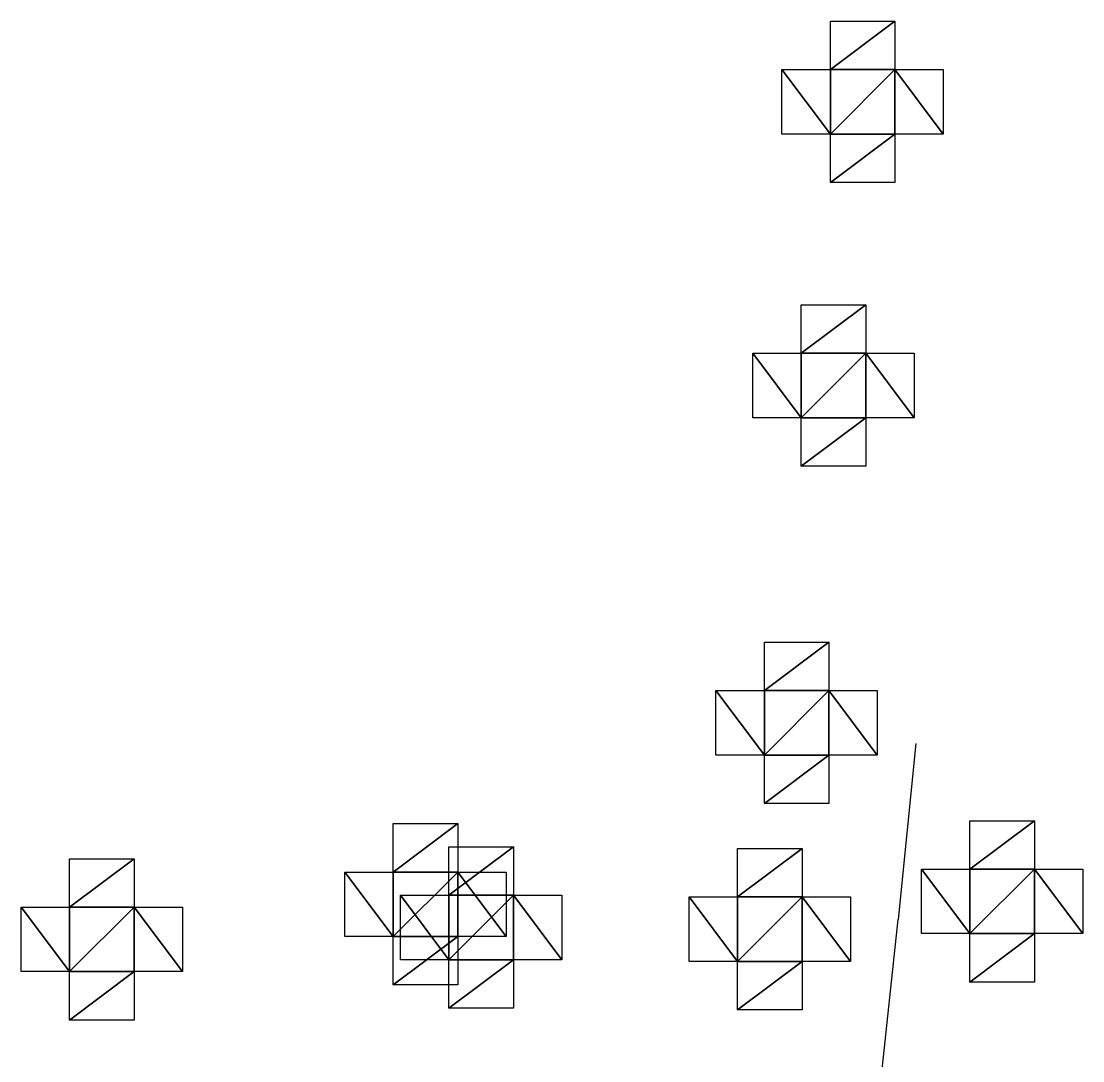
# Model space of a CAD drawing. Header units: metres. Extents: x -204 to 160, y -126 to 162.
# Drawn here: x -91 to 7.7, y 65 to 161.6 of the extents above; entities that cross this region are included whole.
import ezdxf

# ---------------------------------------------------------------- set-up
doc = ezdxf.new("R2010")
doc.units = ezdxf.units.M

msp = doc.modelspace()

# ---------------------------------------------------------------- linework, layer by layer
for p, q in [((-15.799561, 157.12549, -433.01532), (-15.799561, 161.62549, -433.01532)), ((-15.799561, 161.62549, -433.01532), (-9.799561, 161.62549, -433.01532)), ((-9.799561, 161.62549, -433.01532), (-9.799561, 157.12549, -433.01532)), ((-20.29956, 151.12549, -433.01532), (-20.29956, 157.12549, -433.01532)), ((-20.29956, 157.12549, -433.01532), (-15.799561, 157.12549, -433.01532)), ((-9.799561, 157.12549, -433.01532), (-5.2995605, 157.12549, -433.01532)), ((-5.2995605, 157.12549, -433.01532), (-5.2995605, 151.12549, -433.01532)), ((-15.799561, 151.12549, -433.01532), (-20.29956, 151.12549, -433.01532)), ((-15.799561, 146.62549, -433.01532), (-15.799561, 151.12549, -433.01532)), ((-5.2995605, 151.12549, -433.01532), (-9.799561, 151.12549, -433.01532)), ((-9.799561, 151.12549, -433.01532), (-9.799561, 146.62549, -433.01532)), ((-9.799561, 146.62549, -433.01532), (-15.799561, 146.62549, -433.01532)), ((-18.506042, 130.7674, -433.01532), (-18.506042, 135.2674, -433.01532)), ((-18.506042, 135.2674, -433.01532), (-12.5060425, 135.2674, -433.01532)), ((-18.506042, 130.7674, -433.01532), (-18.506042, 135.2674, -433.01532)), ((-18.506042, 135.2674, -433.01532), (-12.5060425, 135.2674, -433.01532)), ((-12.5060425, 135.2674, -433.01532), (-12.5060425, 130.7674, -433.01532)), ((-12.5060425, 135.2674, -433.01532), (-12.5060425, 130.7674, -433.01532)), ((-23.006042, 124.767395, -433.01532), (-23.006042, 130.7674, -433.01532)), ((-23.006042, 130.7674, -433.01532), (-18.506042, 130.7674, -433.01532)), ((-23.006042, 124.767395, -433.01532), (-23.006042, 130.7674, -433.01532)), ((-23.006042, 130.7674, -433.01532), (-18.506042, 130.7674, -433.01532)), ((-12.5060425, 130.7674, -433.01532), (-8.0060425, 130.7674, -433.01532)), ((-12.5060425, 130.7674, -433.01532), (-8.0060425, 130.7674, -433.01532)), ((-8.0060425, 130.7674, -433.01532), (-8.0060425, 124.767395, -433.01532)), ((-8.0060425, 130.7674, -433.01532), (-8.0060425, 124.767395, -433.01532)), ((-18.506042, 124.767395, -433.01532), (-23.006042, 124.767395, -433.01532)), ((-18.506042, 124.767395, -433.01532), (-23.006042, 124.767395, -433.01532)), ((-18.506042, 120.267395, -433.01532), (-18.506042, 124.767395, -433.01532)), ((-18.506042, 120.267395, -433.01532), (-18.506042, 124.767395, -433.01532)), ((-8.0060425, 124.767395, -433.01532), (-12.5060425, 124.767395, -433.01532)), ((-12.5060425, 124.767395, -433.01532), (-12.5060425, 120.267395, -433.01532)), ((-8.0060425, 124.767395, -433.01532), (-12.5060425, 124.767395, -433.01532)), ((-12.5060425, 124.767395, -433.01532), (-12.5060425, 120.267395, -433.01532)), ((-12.5060425, 120.267395, -433.01532), (-18.506042, 120.267395, -433.01532)), ((-12.5060425, 120.267395, -433.01532), (-18.506042, 120.267395, -433.01532)), ((-21.934357, 99.40073, -433.01532), (-21.934357, 103.90073, -433.01532)), ((-21.934357, 103.90073, -433.01532), (-15.934357, 103.90073, -433.01532)), ((-21.934357, 99.40073, -433.01532), (-21.934357, 103.90073, -433.01532)), ((-21.934357, 103.90073, -433.01532), (-15.934357, 103.90073, -433.01532)), ((-21.934357, 99.40073, -433.01532), (-21.934357, 103.90073, -433.01532)), ((-21.934357, 103.90073, -433.01532), (-15.934357, 103.90073, -433.01532)), ((-21.934357, 99.40073, -433.01532), (-21.934357, 103.90073, -433.01532)), ((-21.934357, 103.90073, -433.01532), (-15.934357, 103.90073, -433.01532)), ((-21.934357, 99.40073, -433.01532), (-21.934357, 103.90073, -433.01532)), ((-21.934357, 103.90073, -433.01532), (-15.934357, 103.90073, -433.01532)), ((-15.934357, 103.90073, -433.01532), (-15.934357, 99.40073, -433.01532)), ((-15.934357, 103.90073, -433.01532), (-15.934357, 99.40073, -433.01532)), ((-15.934357, 103.90073, -433.01532), (-15.934357, 99.40073, -433.01532)), ((-15.934357, 103.90073, -433.01532), (-15.934357, 99.40073, -433.01532)), ((-15.934357, 103.90073, -433.01532), (-15.934357, 99.40073, -433.01532)), ((-26.434357, 93.40073, -433.01532), (-26.434357, 99.40073, -433.01532)), ((-26.434357, 99.40073, -433.01532), (-21.934357, 99.40073, -433.01532)), ((-26.434357, 93.40073, -433.01532), (-26.434357, 99.40073, -433.01532)), ((-26.434357, 99.40073, -433.01532), (-21.934357, 99.40073, -433.01532)), ((-26.434357, 93.40073, -433.01532), (-26.434357, 99.40073, -433.01532)), ((-26.434357, 99.40073, -433.01532), (-21.934357, 99.40073, -433.01532)), ((-26.434357, 93.40073, -433.01532), (-26.434357, 99.40073, -433.01532)), ((-26.434357, 99.40073, -433.01532), (-21.934357, 99.40073, -433.01532)), ((-26.434357, 93.40073, -433.01532), (-26.434357, 99.40073, -433.01532)), ((-26.434357, 99.40073, -433.01532), (-21.934357, 99.40073, -433.01532)), ((-15.934357, 99.40073, -433.01532), (-11.434357, 99.40073, -433.01532)), ((-15.934357, 99.40073, -433.01532), (-11.434357, 99.40073, -433.01532)), ((-15.934357, 99.40073, -433.01532), (-11.434357, 99.40073, -433.01532)), ((-15.934357, 99.40073, -433.01532), (-11.434357, 99.40073, -433.01532)), ((-15.934357, 99.40073, -433.01532), (-11.434357, 99.40073, -433.01532)), ((-11.434357, 99.40073, -433.01532), (-11.434357, 93.40073, -433.01532)), ((-11.434357, 99.40073, -433.01532), (-11.434357, 93.40073, -433.01532)), ((-11.434357, 99.40073, -433.01532), (-11.434357, 93.40073, -433.01532)), ((-11.434357, 99.40073, -433.01532), (-11.434357, 93.40073, -433.01532)), ((-11.434357, 99.40073, -433.01532), (-11.434357, 93.40073, -433.01532)), ((-7.8460274, 94.47767, -265.43488), (-9.482805, 78.13697, -264.81326)), ((-21.934357, 93.40073, -433.01532), (-26.434357, 93.40073, -433.01532)), ((-21.934357, 93.40073, -433.01532), (-26.434357, 93.40073, -433.01532)), ((-21.934357, 93.40073, -433.01532), (-26.434357, 93.40073, -433.01532)), ((-21.934357, 93.40073, -433.01532), (-26.434357, 93.40073, -433.01532)), ((-21.934357, 93.40073, -433.01532), (-26.434357, 93.40073, -433.01532)), ((-21.934357, 88.90073, -433.01532), (-21.934357, 93.40073, -433.01532)), ((-21.934357, 88.90073, -433.01532), (-21.934357, 93.40073, -433.01532)), ((-21.934357, 88.90073, -433.01532), (-21.934357, 93.40073, -433.01532)), ((-21.934357, 88.90073, -433.01532), (-21.934357, 93.40073, -433.01532)), ((-21.934357, 88.90073, -433.01532), (-21.934357, 93.40073, -433.01532)), ((-11.434357, 93.40073, -433.01532), (-15.934357, 93.40073, -433.01532)), ((-15.934357, 93.40073, -433.01532), (-15.934357, 88.90073, -433.01532)), ((-11.434357, 93.40073, -433.01532), (-15.934357, 93.40073, -433.01532)), ((-15.934357, 93.40073, -433.01532), (-15.934357, 88.90073, -433.01532)), ((-11.434357, 93.40073, -433.01532), (-15.934357, 93.40073, -433.01532)), ((-15.934357, 93.40073, -433.01532), (-15.934357, 88.90073, -433.01532)), ((-11.434357, 93.40073, -433.01532), (-15.934357, 93.40073, -433.01532)), ((-15.934357, 93.40073, -433.01532), (-15.934357, 88.90073, -433.01532)), ((-11.434357, 93.40073, -433.01532), (-15.934357, 93.40073, -433.01532)), ((-15.934357, 93.40073, -433.01532), (-15.934357, 88.90073, -433.01532)), ((-15.934357, 88.90073, -433.01532), (-21.934357, 88.90073, -433.01532)), ((-15.934357, 88.90073, -433.01532), (-21.934357, 88.90073, -433.01532)), ((-15.934357, 88.90073, -433.01532), (-21.934357, 88.90073, -433.01532)), ((-15.934357, 88.90073, -433.01532), (-21.934357, 88.90073, -433.01532)), ((-15.934357, 88.90073, -433.01532), (-21.934357, 88.90073, -433.01532)), ((-56.43805, 82.54169, -433.01532), (-56.43805, 87.04169, -433.01532)), ((-56.43805, 87.04169, -433.01532), (-50.43805, 87.04169, -433.01532)), ((-56.43805, 82.54169, -433.01532), (-56.43805, 87.04169, -433.01532)), ((-56.43805, 87.04169, -433.01532), (-50.43805, 87.04169, -433.01532)), ((-56.43805, 82.54169, -433.01532), (-56.43805, 87.04169, -433.01532)), ((-56.43805, 87.04169, -433.01532), (-50.43805, 87.04169, -433.01532)), ((-56.43805, 82.54169, -433.01532), (-56.43805, 87.04169, -433.01532)), ((-56.43805, 87.04169, -433.01532), (-50.43805, 87.04169, -433.01532)), ((-50.43805, 87.04169, -433.01532), (-50.43805, 82.54169, -433.01532)), ((-50.43805, 87.04169, -433.01532), (-50.43805, 82.54169, -433.01532)), ((-50.43805, 87.04169, -433.01532), (-50.43805, 82.54169, -433.01532)), ((-50.43805, 87.04169, -433.01532), (-50.43805, 82.54169, -433.01532)), ((-2.8328552, 82.81152, -433.01532), (-2.8328552, 87.31152, -433.01532)), ((-2.8328552, 87.31152, -433.01532), (3.1671448, 87.31152, -433.01532)), ((-2.8328552, 82.81152, -433.01532), (-2.8328552, 87.31152, -433.01532)), ((-2.8328552, 87.31152, -433.01532), (3.1671448, 87.31152, -433.01532)), ((-2.8328552, 82.81152, -433.01532), (-2.8328552, 87.31152, -433.01532)), ((-2.8328552, 87.31152, -433.01532), (3.1671448, 87.31152, -433.01532)), ((3.1671448, 87.31152, -433.01532), (3.1671448, 82.81152, -433.01532)), ((3.1671448, 87.31152, -433.01532), (3.1671448, 82.81152, -433.01532)), ((3.1671448, 87.31152, -433.01532), (3.1671448, 82.81152, -433.01532)), ((-51.266235, 80.37537, -433.01532), (-51.266235, 84.87537, -433.01532)), ((-51.266235, 84.87537, -433.01532), (-45.266235, 84.87537, -433.01532)), ((-51.266235, 80.37537, -433.01532), (-51.266235, 84.87537, -433.01532)), ((-51.266235, 84.87537, -433.01532), (-45.266235, 84.87537, -433.01532)), ((-51.266235, 80.37537, -433.01532), (-51.266235, 84.87537, -433.01532)), ((-51.266235, 84.87537, -433.01532), (-45.266235, 84.87537, -433.01532)), ((-45.266235, 84.87537, -433.01532), (-45.266235, 80.37537, -433.01532)), ((-45.266235, 84.87537, -433.01532), (-45.266235, 80.37537, -433.01532)), ((-45.266235, 84.87537, -433.01532), (-45.266235, 80.37537, -433.01532)), ((-24.433197, 80.23471, -433.01532), (-24.433197, 84.73471, -433.01532)), ((-24.433197, 84.73471, -433.01532), (-18.433197, 84.73471, -433.01532)), ((-24.433197, 80.23471, -433.01532), (-24.433197, 84.73471, -433.01532)), ((-24.433197, 84.73471, -433.01532), (-18.433197, 84.73471, -433.01532)), ((-24.433197, 80.23471, -433.01532), (-24.433197, 84.73471, -433.01532)), ((-24.433197, 84.73471, -433.01532), (-18.433197, 84.73471, -433.01532)), ((-18.433197, 84.73471, -433.01532), (-18.433197, 80.23471, -433.01532)), ((-18.433197, 84.73471, -433.01532), (-18.433197, 80.23471, -433.01532)), ((-18.433197, 84.73471, -433.01532), (-18.433197, 80.23471, -433.01532)), ((-86.51703, 79.28058, -433.01532), (-86.51703, 83.78058, -433.01532)), ((-86.51703, 83.78058, -433.01532), (-80.51703, 83.78058, -433.01532)), ((-80.51703, 83.78058, -433.01532), (-80.51703, 79.28058, -433.01532)), ((-60.93805, 76.54169, -433.01532), (-60.93805, 82.54169, -433.01532)), ((-60.93805, 82.54169, -433.01532), (-56.43805, 82.54169, -433.01532)), ((-60.93805, 76.54169, -433.01532), (-60.93805, 82.54169, -433.01532)), ((-60.93805, 82.54169, -433.01532), (-56.43805, 82.54169, -433.01532)), ((-60.93805, 76.54169, -433.01532), (-60.93805, 82.54169, -433.01532)), ((-60.93805, 82.54169, -433.01532), (-56.43805, 82.54169, -433.01532)), ((-60.93805, 76.54169, -433.01532), (-60.93805, 82.54169, -433.01532)), ((-60.93805, 82.54169, -433.01532), (-56.43805, 82.54169, -433.01532)), ((-50.43805, 82.54169, -433.01532), (-45.93805, 82.54169, -433.01532)), ((-50.43805, 82.54169, -433.01532), (-45.93805, 82.54169, -433.01532)), ((-50.43805, 82.54169, -433.01532), (-45.93805, 82.54169, -433.01532)), ((-50.43805, 82.54169, -433.01532), (-45.93805, 82.54169, -433.01532)), ((-45.93805, 82.54169, -433.01532), (-45.93805, 76.54169, -433.01532)), ((-45.93805, 82.54169, -433.01532), (-45.93805, 76.54169, -433.01532)), ((-45.93805, 82.54169, -433.01532), (-45.93805, 76.54169, -433.01532)), ((-45.93805, 82.54169, -433.01532), (-45.93805, 76.54169, -433.01532)), ((-7.332855, 76.81152, -433.01532), (-7.332855, 82.81152, -433.01532)), ((-7.332855, 82.81152, -433.01532), (-2.8328552, 82.81152, -433.01532)), ((-7.332855, 76.81152, -433.01532), (-7.332855, 82.81152, -433.01532)), ((-7.332855, 82.81152, -433.01532), (-2.8328552, 82.81152, -433.01532)), ((-7.332855, 76.81152, -433.01532), (-7.332855, 82.81152, -433.01532)), ((-7.332855, 82.81152, -433.01532), (-2.8328552, 82.81152, -433.01532)), ((3.1671448, 82.81152, -433.01532), (7.667145, 82.81152, -433.01532)), ((3.1671448, 82.81152, -433.01532), (7.667145, 82.81152, -433.01532)), ((3.1671448, 82.81152, -433.01532), (7.667145, 82.81152, -433.01532)), ((7.667145, 82.81152, -433.01532), (7.667145, 76.81152, -433.01532)), ((7.667145, 82.81152, -433.01532), (7.667145, 76.81152, -433.01532)), ((7.667145, 82.81152, -433.01532), (7.667145, 76.81152, -433.01532)), ((-55.766235, 74.37537, -433.01532), (-55.766235, 80.37537, -433.01532)), ((-55.766235, 80.37537, -433.01532), (-51.266235, 80.37537, -433.01532)), ((-55.766235, 74.37537, -433.01532), (-55.766235, 80.37537, -433.01532)), ((-55.766235, 80.37537, -433.01532), (-51.266235, 80.37537, -433.01532)), ((-55.766235, 74.37537, -433.01532), (-55.766235, 80.37537, -433.01532)), ((-55.766235, 80.37537, -433.01532), (-51.266235, 80.37537, -433.01532)), ((-45.266235, 80.37537, -433.01532), (-40.766235, 80.37537, -433.01532)), ((-45.266235, 80.37537, -433.01532), (-40.766235, 80.37537, -433.01532)), ((-45.266235, 80.37537, -433.01532), (-40.766235, 80.37537, -433.01532)), ((-40.766235, 80.37537, -433.01532), (-40.766235, 74.37537, -433.01532)), ((-40.766235, 80.37537, -433.01532), (-40.766235, 74.37537, -433.01532)), ((-40.766235, 80.37537, -433.01532), (-40.766235, 74.37537, -433.01532)), ((-28.933197, 74.23471, -433.01532), (-28.933197, 80.23471, -433.01532)), ((-28.933197, 80.23471, -433.01532), (-24.433197, 80.23471, -433.01532)), ((-28.933197, 74.23471, -433.01532), (-28.933197, 80.23471, -433.01532)), ((-28.933197, 80.23471, -433.01532), (-24.433197, 80.23471, -433.01532)), ((-28.933197, 74.23471, -433.01532), (-28.933197, 80.23471, -433.01532)), ((-28.933197, 80.23471, -433.01532), (-24.433197, 80.23471, -433.01532)), ((-18.433197, 80.23471, -433.01532), (-13.933197, 80.23471, -433.01532)), ((-18.433197, 80.23471, -433.01532), (-13.933197, 80.23471, -433.01532)), ((-18.433197, 80.23471, -433.01532), (-13.933197, 80.23471, -433.01532)), ((-13.933197, 80.23471, -433.01532), (-13.933197, 74.23471, -433.01532)), ((-13.933197, 80.23471, -433.01532), (-13.933197, 74.23471, -433.01532)), ((-13.933197, 80.23471, -433.01532), (-13.933197, 74.23471, -433.01532)), ((-91.01703, 73.28058, -433.01532), (-91.01703, 79.28058, -433.01532)), ((-91.01703, 79.28058, -433.01532), (-86.51703, 79.28058, -433.01532)), ((-80.51703, 79.28058, -433.01532), (-76.01703, 79.28058, -433.01532)), ((-76.01703, 79.28058, -433.01532), (-76.01703, 73.28058, -433.01532)), ((-11.553381, 58.82183, -264.2174), (-9.482805, 78.13697, -264.81326)), ((-56.43805, 76.54169, -433.01532), (-60.93805, 76.54169, -433.01532)), ((-56.43805, 76.54169, -433.01532), (-60.93805, 76.54169, -433.01532)), ((-56.43805, 76.54169, -433.01532), (-60.93805, 76.54169, -433.01532)), ((-56.43805, 76.54169, -433.01532), (-60.93805, 76.54169, -433.01532)), ((-56.43805, 72.04169, -433.01532), (-56.43805, 76.54169, -433.01532)), ((-56.43805, 72.04169, -433.01532), (-56.43805, 76.54169, -433.01532)), ((-56.43805, 72.04169, -433.01532), (-56.43805, 76.54169, -433.01532)), ((-56.43805, 72.04169, -433.01532), (-56.43805, 76.54169, -433.01532)), ((-45.93805, 76.54169, -433.01532), (-50.43805, 76.54169, -433.01532)), ((-50.43805, 76.54169, -433.01532), (-50.43805, 72.04169, -433.01532)), ((-45.93805, 76.54169, -433.01532), (-50.43805, 76.54169, -433.01532)), ((-50.43805, 76.54169, -433.01532), (-50.43805, 72.04169, -433.01532)), ((-45.93805, 76.54169, -433.01532), (-50.43805, 76.54169, -433.01532)), ((-50.43805, 76.54169, -433.01532), (-50.43805, 72.04169, -433.01532)), ((-45.93805, 76.54169, -433.01532), (-50.43805, 76.54169, -433.01532)), ((-50.43805, 76.54169, -433.01532), (-50.43805, 72.04169, -433.01532)), ((-2.8328552, 76.81152, -433.01532), (-7.332855, 76.81152, -433.01532)), ((-2.8328552, 76.81152, -433.01532), (-7.332855, 76.81152, -433.01532)), ((-2.8328552, 76.81152, -433.01532), (-7.332855, 76.81152, -433.01532)), ((-2.8328552, 72.31152, -433.01532), (-2.8328552, 76.81152, -433.01532)), ((-2.8328552, 72.31152, -433.01532), (-2.8328552, 76.81152, -433.01532)), ((-2.8328552, 72.31152, -433.01532), (-2.8328552, 76.81152, -433.01532)), ((7.667145, 76.81152, -433.01532), (3.1671448, 76.81152, -433.01532)), ((3.1671448, 76.81152, -433.01532), (3.1671448, 72.31152, -433.01532)), ((7.667145, 76.81152, -433.01532), (3.1671448, 76.81152, -433.01532)), ((3.1671448, 76.81152, -433.01532), (3.1671448, 72.31152, -433.01532)), ((7.667145, 76.81152, -433.01532), (3.1671448, 76.81152, -433.01532)), ((3.1671448, 76.81152, -433.01532), (3.1671448, 72.31152, -433.01532)), ((-51.266235, 74.37537, -433.01532), (-55.766235, 74.37537, -433.01532)), ((-51.266235, 74.37537, -433.01532), (-55.766235, 74.37537, -433.01532)), ((-51.266235, 74.37537, -433.01532), (-55.766235, 74.37537, -433.01532)), ((-51.266235, 69.87537, -433.01532), (-51.266235, 74.37537, -433.01532)), ((-51.266235, 69.87537, -433.01532), (-51.266235, 74.37537, -433.01532)), ((-51.266235, 69.87537, -433.01532), (-51.266235, 74.37537, -433.01532)), ((-40.766235, 74.37537, -433.01532), (-45.266235, 74.37537, -433.01532)), ((-45.266235, 74.37537, -433.01532), (-45.266235, 69.87537, -433.01532)), ((-40.766235, 74.37537, -433.01532), (-45.266235, 74.37537, -433.01532)), ((-45.266235, 74.37537, -433.01532), (-45.266235, 69.87537, -433.01532)), ((-40.766235, 74.37537, -433.01532), (-45.266235, 74.37537, -433.01532)), ((-45.266235, 74.37537, -433.01532), (-45.266235, 69.87537, -433.01532)), ((-24.433197, 74.23471, -433.01532), (-28.933197, 74.23471, -433.01532)), ((-24.433197, 74.23471, -433.01532), (-28.933197, 74.23471, -433.01532)), ((-24.433197, 74.23471, -433.01532), (-28.933197, 74.23471, -433.01532)), ((-24.433197, 69.73471, -433.01532), (-24.433197, 74.23471, -433.01532)), ((-24.433197, 69.73471, -433.01532), (-24.433197, 74.23471, -433.01532)), ((-24.433197, 69.73471, -433.01532), (-24.433197, 74.23471, -433.01532)), ((-13.933197, 74.23471, -433.01532), (-18.433197, 74.23471, -433.01532)), ((-18.433197, 74.23471, -433.01532), (-18.433197, 69.73471, -433.01532)), ((-13.933197, 74.23471, -433.01532), (-18.433197, 74.23471, -433.01532)), ((-18.433197, 74.23471, -433.01532), (-18.433197, 69.73471, -433.01532)), ((-13.933197, 74.23471, -433.01532), (-18.433197, 74.23471, -433.01532)), ((-18.433197, 74.23471, -433.01532), (-18.433197, 69.73471, -433.01532)), ((-86.51703, 73.28058, -433.01532), (-91.01703, 73.28058, -433.01532)), ((-86.51703, 68.78058, -433.01532), (-86.51703, 73.28058, -433.01532)), ((-76.01703, 73.28058, -433.01532), (-80.51703, 73.28058, -433.01532)), ((-80.51703, 73.28058, -433.01532), (-80.51703, 68.78058, -433.01532)), ((-50.43805, 72.04169, -433.01532), (-56.43805, 72.04169, -433.01532)), ((-50.43805, 72.04169, -433.01532), (-56.43805, 72.04169, -433.01532)), ((-50.43805, 72.04169, -433.01532), (-56.43805, 72.04169, -433.01532)), ((-50.43805, 72.04169, -433.01532), (-56.43805, 72.04169, -433.01532)), ((3.1671448, 72.31152, -433.01532), (-2.8328552, 72.31152, -433.01532)), ((3.1671448, 72.31152, -433.01532), (-2.8328552, 72.31152, -433.01532)), ((3.1671448, 72.31152, -433.01532), (-2.8328552, 72.31152, -433.01532)), ((-45.266235, 69.87537, -433.01532), (-51.266235, 69.87537, -433.01532)), ((-45.266235, 69.87537, -433.01532), (-51.266235, 69.87537, -433.01532)), ((-45.266235, 69.87537, -433.01532), (-51.266235, 69.87537, -433.01532)), ((-18.433197, 69.73471, -433.01532), (-24.433197, 69.73471, -433.01532)), ((-18.433197, 69.73471, -433.01532), (-24.433197, 69.73471, -433.01532)), ((-18.433197, 69.73471, -433.01532), (-24.433197, 69.73471, -433.01532)), ((-80.51703, 68.78058, -433.01532), (-86.51703, 68.78058, -433.01532))]:
    msp.add_line(p, q)
for points in [[(-15.799561, 157.12549, -433.01532), (-15.799561, 161.62549, -433.01532), (-9.799561, 161.62549, -433.01532), (-9.79946, 161.6256, -433.01523)], [(-15.799561, 157.12549, -433.01532), (-9.799561, 161.62549, -433.01532), (-9.799561, 157.12549, -433.01532), (-9.79946, 157.1256, -433.01523)], [(-15.799561, 151.12549, -433.01532), (-20.29956, 151.12549, -433.01532), (-20.29956, 157.12549, -433.01532), (-20.299461, 157.1256, -433.01523)], [(-15.799561, 151.12549, -433.01532), (-20.29956, 157.12549, -433.01532), (-15.799561, 157.12549, -433.01532), (-15.79946, 157.1256, -433.01523)], [(-15.799561, 151.12549, -433.01532), (-15.799561, 157.12549, -433.01532), (-9.799561, 157.12549, -433.01532), (-9.79946, 157.1256, -433.01523)], [(-9.799561, 157.12549, -433.01532), (-9.799561, 151.12549, -433.01532), (-15.799561, 151.12549, -433.01532), (-15.79946, 151.1256, -433.01523)], [(-9.799561, 157.12549, -433.01532), (-5.2995605, 157.12549, -433.01532), (-5.2995605, 151.12549, -433.01532), (-5.2994604, 151.1256, -433.01523)], [(-9.799561, 157.12549, -433.01532), (-5.2995605, 151.12549, -433.01532), (-9.799561, 151.12549, -433.01532), (-9.79946, 151.1256, -433.01523)], [(-9.799561, 151.12549, -433.01532), (-15.799561, 146.62549, -433.01532), (-15.799561, 151.12549, -433.01532), (-15.79946, 151.1256, -433.01523)], [(-9.799561, 151.12549, -433.01532), (-9.799561, 146.62549, -433.01532), (-15.799561, 146.62549, -433.01532), (-15.79946, 146.6256, -433.01523)], [(-18.506042, 130.7674, -433.01532), (-18.506042, 135.2674, -433.01532), (-12.5060425, 135.2674, -433.01532), (-12.505942, 135.2675, -433.01523)], [(-18.506042, 130.7674, -433.01532), (-18.506042, 135.2674, -433.01532), (-12.5060425, 135.2674, -433.01532), (-12.505942, 135.2675, -433.01523)], [(-18.506042, 130.7674, -433.01532), (-12.5060425, 135.2674, -433.01532), (-12.5060425, 130.7674, -433.01532), (-12.505942, 130.7675, -433.01523)], [(-18.506042, 130.7674, -433.01532), (-12.5060425, 135.2674, -433.01532), (-12.5060425, 130.7674, -433.01532), (-12.505942, 130.7675, -433.01523)], [(-18.506042, 124.767395, -433.01532), (-23.006042, 124.767395, -433.01532), (-23.006042, 130.7674, -433.01532), (-23.005943, 130.7675, -433.01523)], [(-18.506042, 124.767395, -433.01532), (-23.006042, 130.7674, -433.01532), (-18.506042, 130.7674, -433.01532), (-18.505943, 130.7675, -433.01523)], [(-18.506042, 124.767395, -433.01532), (-23.006042, 124.767395, -433.01532), (-23.006042, 130.7674, -433.01532), (-23.005943, 130.7675, -433.01523)], [(-18.506042, 124.767395, -433.01532), (-23.006042, 130.7674, -433.01532), (-18.506042, 130.7674, -433.01532), (-18.505943, 130.7675, -433.01523)], [(-18.506042, 124.767395, -433.01532), (-18.506042, 130.7674, -433.01532), (-12.5060425, 130.7674, -433.01532), (-12.505942, 130.7675, -433.01523)], [(-18.506042, 124.767395, -433.01532), (-18.506042, 130.7674, -433.01532), (-12.5060425, 130.7674, -433.01532), (-12.505942, 130.7675, -433.01523)], [(-12.5060425, 130.7674, -433.01532), (-12.5060425, 124.767395, -433.01532), (-18.506042, 124.767395, -433.01532), (-18.505943, 124.767494, -433.01523)], [(-12.5060425, 130.7674, -433.01532), (-12.5060425, 124.767395, -433.01532), (-18.506042, 124.767395, -433.01532), (-18.505943, 124.767494, -433.01523)], [(-12.5060425, 130.7674, -433.01532), (-8.0060425, 130.7674, -433.01532), (-8.0060425, 124.767395, -433.01532), (-8.005942, 124.767494, -433.01523)], [(-12.5060425, 130.7674, -433.01532), (-8.0060425, 124.767395, -433.01532), (-12.5060425, 124.767395, -433.01532), (-12.505942, 124.767494, -433.01523)], [(-12.5060425, 130.7674, -433.01532), (-8.0060425, 130.7674, -433.01532), (-8.0060425, 124.767395, -433.01532), (-8.005942, 124.767494, -433.01523)], [(-12.5060425, 130.7674, -433.01532), (-8.0060425, 124.767395, -433.01532), (-12.5060425, 124.767395, -433.01532), (-12.505942, 124.767494, -433.01523)], [(-12.5060425, 124.767395, -433.01532), (-18.506042, 120.267395, -433.01532), (-18.506042, 124.767395, -433.01532), (-18.505943, 124.767494, -433.01523)], [(-12.5060425, 124.767395, -433.01532), (-18.506042, 120.267395, -433.01532), (-18.506042, 124.767395, -433.01532), (-18.505943, 124.767494, -433.01523)], [(-12.5060425, 124.767395, -433.01532), (-12.5060425, 120.267395, -433.01532), (-18.506042, 120.267395, -433.01532), (-18.505943, 120.267494, -433.01523)], [(-12.5060425, 124.767395, -433.01532), (-12.5060425, 120.267395, -433.01532), (-18.506042, 120.267395, -433.01532), (-18.505943, 120.267494, -433.01523)], [(-21.934357, 99.40073, -433.01532), (-21.934357, 103.90073, -433.01532), (-15.934357, 103.90073, -433.01532), (-15.934257, 103.900826, -433.01523)], [(-21.934357, 99.40073, -433.01532), (-21.934357, 103.90073, -433.01532), (-15.934357, 103.90073, -433.01532), (-15.934257, 103.900826, -433.01523)], [(-21.934357, 99.40073, -433.01532), (-21.934357, 103.90073, -433.01532), (-15.934357, 103.90073, -433.01532), (-15.934257, 103.900826, -433.01523)], [(-21.934357, 99.40073, -433.01532), (-21.934357, 103.90073, -433.01532), (-15.934357, 103.90073, -433.01532), (-15.934257, 103.900826, -433.01523)], [(-21.934357, 99.40073, -433.01532), (-21.934357, 103.90073, -433.01532), (-15.934357, 103.90073, -433.01532), (-15.934257, 103.900826, -433.01523)], [(-21.934357, 99.40073, -433.01532), (-15.934357, 103.90073, -433.01532), (-15.934357, 99.40073, -433.01532), (-15.934257, 99.400826, -433.01523)], [(-21.934357, 99.40073, -433.01532), (-15.934357, 103.90073, -433.01532), (-15.934357, 99.40073, -433.01532), (-15.934257, 99.400826, -433.01523)], [(-21.934357, 99.40073, -433.01532), (-15.934357, 103.90073, -433.01532), (-15.934357, 99.40073, -433.01532), (-15.934257, 99.400826, -433.01523)], [(-21.934357, 99.40073, -433.01532), (-15.934357, 103.90073, -433.01532), (-15.934357, 99.40073, -433.01532), (-15.934257, 99.400826, -433.01523)], [(-21.934357, 99.40073, -433.01532), (-15.934357, 103.90073, -433.01532), (-15.934357, 99.40073, -433.01532), (-15.934257, 99.400826, -433.01523)], [(-21.934357, 93.40073, -433.01532), (-26.434357, 93.40073, -433.01532), (-26.434357, 99.40073, -433.01532), (-26.434258, 99.400826, -433.01523)], [(-21.934357, 93.40073, -433.01532), (-26.434357, 99.40073, -433.01532), (-21.934357, 99.40073, -433.01532), (-21.934258, 99.400826, -433.01523)], [(-21.934357, 93.40073, -433.01532), (-26.434357, 93.40073, -433.01532), (-26.434357, 99.40073, -433.01532), (-26.434258, 99.400826, -433.01523)], [(-21.934357, 93.40073, -433.01532), (-26.434357, 99.40073, -433.01532), (-21.934357, 99.40073, -433.01532), (-21.934258, 99.400826, -433.01523)], [(-21.934357, 93.40073, -433.01532), (-26.434357, 93.40073, -433.01532), (-26.434357, 99.40073, -433.01532), (-26.434258, 99.400826, -433.01523)], [(-21.934357, 93.40073, -433.01532), (-26.434357, 99.40073, -433.01532), (-21.934357, 99.40073, -433.01532), (-21.934258, 99.400826, -433.01523)], [(-21.934357, 93.40073, -433.01532), (-26.434357, 93.40073, -433.01532), (-26.434357, 99.40073, -433.01532), (-26.434258, 99.400826, -433.01523)], [(-21.934357, 93.40073, -433.01532), (-26.434357, 99.40073, -433.01532), (-21.934357, 99.40073, -433.01532), (-21.934258, 99.400826, -433.01523)], [(-21.934357, 93.40073, -433.01532), (-26.434357, 93.40073, -433.01532), (-26.434357, 99.40073, -433.01532), (-26.434258, 99.400826, -433.01523)], [(-21.934357, 93.40073, -433.01532), (-26.434357, 99.40073, -433.01532), (-21.934357, 99.40073, -433.01532), (-21.934258, 99.400826, -433.01523)], [(-21.934357, 93.40073, -433.01532), (-21.934357, 99.40073, -433.01532), (-15.934357, 99.40073, -433.01532), (-15.934257, 99.400826, -433.01523)], [(-21.934357, 93.40073, -433.01532), (-21.934357, 99.40073, -433.01532), (-15.934357, 99.40073, -433.01532), (-15.934257, 99.400826, -433.01523)], [(-21.934357, 93.40073, -433.01532), (-21.934357, 99.40073, -433.01532), (-15.934357, 99.40073, -433.01532), (-15.934257, 99.400826, -433.01523)], [(-21.934357, 93.40073, -433.01532), (-21.934357, 99.40073, -433.01532), (-15.934357, 99.40073, -433.01532), (-15.934257, 99.400826, -433.01523)], [(-21.934357, 93.40073, -433.01532), (-21.934357, 99.40073, -433.01532), (-15.934357, 99.40073, -433.01532), (-15.934257, 99.400826, -433.01523)], [(-15.934357, 99.40073, -433.01532), (-15.934357, 93.40073, -433.01532), (-21.934357, 93.40073, -433.01532), (-21.934258, 93.400826, -433.01523)], [(-15.934357, 99.40073, -433.01532), (-15.934357, 93.40073, -433.01532), (-21.934357, 93.40073, -433.01532), (-21.934258, 93.400826, -433.01523)], [(-15.934357, 99.40073, -433.01532), (-15.934357, 93.40073, -433.01532), (-21.934357, 93.40073, -433.01532), (-21.934258, 93.400826, -433.01523)], [(-15.934357, 99.40073, -433.01532), (-15.934357, 93.40073, -433.01532), (-21.934357, 93.40073, -433.01532), (-21.934258, 93.400826, -433.01523)], [(-15.934357, 99.40073, -433.01532), (-15.934357, 93.40073, -433.01532), (-21.934357, 93.40073, -433.01532), (-21.934258, 93.400826, -433.01523)], [(-15.934357, 99.40073, -433.01532), (-11.434357, 99.40073, -433.01532), (-11.434357, 93.40073, -433.01532), (-11.434257, 93.400826, -433.01523)], [(-15.934357, 99.40073, -433.01532), (-11.434357, 93.40073, -433.01532), (-15.934357, 93.40073, -433.01532), (-15.934257, 93.400826, -433.01523)], [(-15.934357, 99.40073, -433.01532), (-11.434357, 99.40073, -433.01532), (-11.434357, 93.40073, -433.01532), (-11.434257, 93.400826, -433.01523)], [(-15.934357, 99.40073, -433.01532), (-11.434357, 93.40073, -433.01532), (-15.934357, 93.40073, -433.01532), (-15.934257, 93.400826, -433.01523)], [(-15.934357, 99.40073, -433.01532), (-11.434357, 99.40073, -433.01532), (-11.434357, 93.40073, -433.01532), (-11.434257, 93.400826, -433.01523)], [(-15.934357, 99.40073, -433.01532), (-11.434357, 93.40073, -433.01532), (-15.934357, 93.40073, -433.01532), (-15.934257, 93.400826, -433.01523)], [(-15.934357, 99.40073, -433.01532), (-11.434357, 99.40073, -433.01532), (-11.434357, 93.40073, -433.01532), (-11.434257, 93.400826, -433.01523)], [(-15.934357, 99.40073, -433.01532), (-11.434357, 93.40073, -433.01532), (-15.934357, 93.40073, -433.01532), (-15.934257, 93.400826, -433.01523)], [(-15.934357, 99.40073, -433.01532), (-11.434357, 99.40073, -433.01532), (-11.434357, 93.40073, -433.01532), (-11.434257, 93.400826, -433.01523)], [(-15.934357, 99.40073, -433.01532), (-11.434357, 93.40073, -433.01532), (-15.934357, 93.40073, -433.01532), (-15.934257, 93.400826, -433.01523)], [(-15.934357, 93.40073, -433.01532), (-21.934357, 88.90073, -433.01532), (-21.934357, 93.40073, -433.01532), (-21.934258, 93.400826, -433.01523)], [(-15.934357, 93.40073, -433.01532), (-21.934357, 88.90073, -433.01532), (-21.934357, 93.40073, -433.01532), (-21.934258, 93.400826, -433.01523)], [(-15.934357, 93.40073, -433.01532), (-21.934357, 88.90073, -433.01532), (-21.934357, 93.40073, -433.01532), (-21.934258, 93.400826, -433.01523)], [(-15.934357, 93.40073, -433.01532), (-21.934357, 88.90073, -433.01532), (-21.934357, 93.40073, -433.01532), (-21.934258, 93.400826, -433.01523)], [(-15.934357, 93.40073, -433.01532), (-21.934357, 88.90073, -433.01532), (-21.934357, 93.40073, -433.01532), (-21.934258, 93.400826, -433.01523)], [(-15.934357, 93.40073, -433.01532), (-15.934357, 88.90073, -433.01532), (-21.934357, 88.90073, -433.01532), (-21.934258, 88.900826, -433.01523)], [(-15.934357, 93.40073, -433.01532), (-15.934357, 88.90073, -433.01532), (-21.934357, 88.90073, -433.01532), (-21.934258, 88.900826, -433.01523)], [(-15.934357, 93.40073, -433.01532), (-15.934357, 88.90073, -433.01532), (-21.934357, 88.90073, -433.01532), (-21.934258, 88.900826, -433.01523)], [(-15.934357, 93.40073, -433.01532), (-15.934357, 88.90073, -433.01532), (-21.934357, 88.90073, -433.01532), (-21.934258, 88.900826, -433.01523)], [(-15.934357, 93.40073, -433.01532), (-15.934357, 88.90073, -433.01532), (-21.934357, 88.90073, -433.01532), (-21.934258, 88.900826, -433.01523)], [(-56.43805, 82.54169, -433.01532), (-56.43805, 87.04169, -433.01532), (-50.43805, 87.04169, -433.01532), (-50.43795, 87.04179, -433.01523)], [(-56.43805, 82.54169, -433.01532), (-56.43805, 87.04169, -433.01532), (-50.43805, 87.04169, -433.01532), (-50.43795, 87.04179, -433.01523)], [(-56.43805, 82.54169, -433.01532), (-56.43805, 87.04169, -433.01532), (-50.43805, 87.04169, -433.01532), (-50.43795, 87.04179, -433.01523)], [(-56.43805, 82.54169, -433.01532), (-56.43805, 87.04169, -433.01532), (-50.43805, 87.04169, -433.01532), (-50.43795, 87.04179, -433.01523)], [(-56.43805, 82.54169, -433.01532), (-50.43805, 87.04169, -433.01532), (-50.43805, 82.54169, -433.01532), (-50.43795, 82.54179, -433.01523)], [(-56.43805, 82.54169, -433.01532), (-50.43805, 87.04169, -433.01532), (-50.43805, 82.54169, -433.01532), (-50.43795, 82.54179, -433.01523)], [(-56.43805, 82.54169, -433.01532), (-50.43805, 87.04169, -433.01532), (-50.43805, 82.54169, -433.01532), (-50.43795, 82.54179, -433.01523)], [(-56.43805, 82.54169, -433.01532), (-50.43805, 87.04169, -433.01532), (-50.43805, 82.54169, -433.01532), (-50.43795, 82.54179, -433.01523)], [(-2.8328552, 82.81152, -433.01532), (-2.8328552, 87.31152, -433.01532), (3.1671448, 87.31152, -433.01532), (3.1672447, 87.31162, -433.01523)], [(-2.8328552, 82.81152, -433.01532), (-2.8328552, 87.31152, -433.01532), (3.1671448, 87.31152, -433.01532), (3.1672447, 87.31162, -433.01523)], [(-2.8328552, 82.81152, -433.01532), (-2.8328552, 87.31152, -433.01532), (3.1671448, 87.31152, -433.01532), (3.1672447, 87.31162, -433.01523)], [(-2.8328552, 82.81152, -433.01532), (3.1671448, 87.31152, -433.01532), (3.1671448, 82.81152, -433.01532), (3.1672447, 82.81162, -433.01523)], [(-2.8328552, 82.81152, -433.01532), (3.1671448, 87.31152, -433.01532), (3.1671448, 82.81152, -433.01532), (3.1672447, 82.81162, -433.01523)], [(-2.8328552, 82.81152, -433.01532), (3.1671448, 87.31152, -433.01532), (3.1671448, 82.81152, -433.01532), (3.1672447, 82.81162, -433.01523)], [(-51.266235, 80.37537, -433.01532), (-51.266235, 84.87537, -433.01532), (-45.266235, 84.87537, -433.01532), (-45.266136, 84.875465, -433.01523)], [(-51.266235, 80.37537, -433.01532), (-51.266235, 84.87537, -433.01532), (-45.266235, 84.87537, -433.01532), (-45.266136, 84.875465, -433.01523)], [(-51.266235, 80.37537, -433.01532), (-51.266235, 84.87537, -433.01532), (-45.266235, 84.87537, -433.01532), (-45.266136, 84.875465, -433.01523)], [(-51.266235, 80.37537, -433.01532), (-45.266235, 84.87537, -433.01532), (-45.266235, 80.37537, -433.01532), (-45.266136, 80.375465, -433.01523)], [(-51.266235, 80.37537, -433.01532), (-45.266235, 84.87537, -433.01532), (-45.266235, 80.37537, -433.01532), (-45.266136, 80.375465, -433.01523)], [(-51.266235, 80.37537, -433.01532), (-45.266235, 84.87537, -433.01532), (-45.266235, 80.37537, -433.01532), (-45.266136, 80.375465, -433.01523)], [(-24.433197, 80.23471, -433.01532), (-24.433197, 84.73471, -433.01532), (-18.433197, 84.73471, -433.01532), (-18.433098, 84.73481, -433.01523)], [(-24.433197, 80.23471, -433.01532), (-24.433197, 84.73471, -433.01532), (-18.433197, 84.73471, -433.01532), (-18.433098, 84.73481, -433.01523)], [(-24.433197, 80.23471, -433.01532), (-24.433197, 84.73471, -433.01532), (-18.433197, 84.73471, -433.01532), (-18.433098, 84.73481, -433.01523)], [(-24.433197, 80.23471, -433.01532), (-18.433197, 84.73471, -433.01532), (-18.433197, 80.23471, -433.01532), (-18.433098, 80.23481, -433.01523)], [(-24.433197, 80.23471, -433.01532), (-18.433197, 84.73471, -433.01532), (-18.433197, 80.23471, -433.01532), (-18.433098, 80.23481, -433.01523)], [(-24.433197, 80.23471, -433.01532), (-18.433197, 84.73471, -433.01532), (-18.433197, 80.23471, -433.01532), (-18.433098, 80.23481, -433.01523)], [(-86.51703, 79.28058, -433.01532), (-86.51703, 83.78058, -433.01532), (-80.51703, 83.78058, -433.01532), (-80.51693, 83.78068, -433.01523)], [(-86.51703, 79.28058, -433.01532), (-80.51703, 83.78058, -433.01532), (-80.51703, 79.28058, -433.01532), (-80.51693, 79.28068, -433.01523)], [(-56.43805, 76.54169, -433.01532), (-60.93805, 76.54169, -433.01532), (-60.93805, 82.54169, -433.01532), (-60.93795, 82.54179, -433.01523)], [(-56.43805, 76.54169, -433.01532), (-60.93805, 82.54169, -433.01532), (-56.43805, 82.54169, -433.01532), (-56.43795, 82.54179, -433.01523)], [(-56.43805, 76.54169, -433.01532), (-60.93805, 76.54169, -433.01532), (-60.93805, 82.54169, -433.01532), (-60.93795, 82.54179, -433.01523)], [(-56.43805, 76.54169, -433.01532), (-60.93805, 82.54169, -433.01532), (-56.43805, 82.54169, -433.01532), (-56.43795, 82.54179, -433.01523)], [(-56.43805, 76.54169, -433.01532), (-60.93805, 76.54169, -433.01532), (-60.93805, 82.54169, -433.01532), (-60.93795, 82.54179, -433.01523)], [(-56.43805, 76.54169, -433.01532), (-60.93805, 82.54169, -433.01532), (-56.43805, 82.54169, -433.01532), (-56.43795, 82.54179, -433.01523)], [(-56.43805, 76.54169, -433.01532), (-60.93805, 76.54169, -433.01532), (-60.93805, 82.54169, -433.01532), (-60.93795, 82.54179, -433.01523)], [(-56.43805, 76.54169, -433.01532), (-60.93805, 82.54169, -433.01532), (-56.43805, 82.54169, -433.01532), (-56.43795, 82.54179, -433.01523)], [(-56.43805, 76.54169, -433.01532), (-56.43805, 82.54169, -433.01532), (-50.43805, 82.54169, -433.01532), (-50.43795, 82.54179, -433.01523)], [(-56.43805, 76.54169, -433.01532), (-56.43805, 82.54169, -433.01532), (-50.43805, 82.54169, -433.01532), (-50.43795, 82.54179, -433.01523)], [(-56.43805, 76.54169, -433.01532), (-56.43805, 82.54169, -433.01532), (-50.43805, 82.54169, -433.01532), (-50.43795, 82.54179, -433.01523)], [(-56.43805, 76.54169, -433.01532), (-56.43805, 82.54169, -433.01532), (-50.43805, 82.54169, -433.01532), (-50.43795, 82.54179, -433.01523)], [(-50.43805, 82.54169, -433.01532), (-50.43805, 76.54169, -433.01532), (-56.43805, 76.54169, -433.01532), (-56.43795, 76.54179, -433.01523)], [(-50.43805, 82.54169, -433.01532), (-50.43805, 76.54169, -433.01532), (-56.43805, 76.54169, -433.01532), (-56.43795, 76.54179, -433.01523)], [(-50.43805, 82.54169, -433.01532), (-50.43805, 76.54169, -433.01532), (-56.43805, 76.54169, -433.01532), (-56.43795, 76.54179, -433.01523)], [(-50.43805, 82.54169, -433.01532), (-50.43805, 76.54169, -433.01532), (-56.43805, 76.54169, -433.01532), (-56.43795, 76.54179, -433.01523)], [(-50.43805, 82.54169, -433.01532), (-45.93805, 82.54169, -433.01532), (-45.93805, 76.54169, -433.01532), (-45.93795, 76.54179, -433.01523)], [(-50.43805, 82.54169, -433.01532), (-45.93805, 76.54169, -433.01532), (-50.43805, 76.54169, -433.01532), (-50.43795, 76.54179, -433.01523)], [(-50.43805, 82.54169, -433.01532), (-45.93805, 82.54169, -433.01532), (-45.93805, 76.54169, -433.01532), (-45.93795, 76.54179, -433.01523)], [(-50.43805, 82.54169, -433.01532), (-45.93805, 76.54169, -433.01532), (-50.43805, 76.54169, -433.01532), (-50.43795, 76.54179, -433.01523)], [(-50.43805, 82.54169, -433.01532), (-45.93805, 82.54169, -433.01532), (-45.93805, 76.54169, -433.01532), (-45.93795, 76.54179, -433.01523)], [(-50.43805, 82.54169, -433.01532), (-45.93805, 76.54169, -433.01532), (-50.43805, 76.54169, -433.01532), (-50.43795, 76.54179, -433.01523)], [(-50.43805, 82.54169, -433.01532), (-45.93805, 82.54169, -433.01532), (-45.93805, 76.54169, -433.01532), (-45.93795, 76.54179, -433.01523)], [(-50.43805, 82.54169, -433.01532), (-45.93805, 76.54169, -433.01532), (-50.43805, 76.54169, -433.01532), (-50.43795, 76.54179, -433.01523)], [(-2.8328552, 76.81152, -433.01532), (-7.332855, 76.81152, -433.01532), (-7.332855, 82.81152, -433.01532), (-7.332755, 82.81162, -433.01523)], [(-2.8328552, 76.81152, -433.01532), (-7.332855, 82.81152, -433.01532), (-2.8328552, 82.81152, -433.01532), (-2.8327553, 82.81162, -433.01523)], [(-2.8328552, 76.81152, -433.01532), (-7.332855, 76.81152, -433.01532), (-7.332855, 82.81152, -433.01532), (-7.332755, 82.81162, -433.01523)], [(-2.8328552, 76.81152, -433.01532), (-7.332855, 82.81152, -433.01532), (-2.8328552, 82.81152, -433.01532), (-2.8327553, 82.81162, -433.01523)], [(-2.8328552, 76.81152, -433.01532), (-7.332855, 76.81152, -433.01532), (-7.332855, 82.81152, -433.01532), (-7.332755, 82.81162, -433.01523)], [(-2.8328552, 76.81152, -433.01532), (-7.332855, 82.81152, -433.01532), (-2.8328552, 82.81152, -433.01532), (-2.8327553, 82.81162, -433.01523)], [(-2.8328552, 76.81152, -433.01532), (-2.8328552, 82.81152, -433.01532), (3.1671448, 82.81152, -433.01532), (3.1672447, 82.81162, -433.01523)], [(-2.8328552, 76.81152, -433.01532), (-2.8328552, 82.81152, -433.01532), (3.1671448, 82.81152, -433.01532), (3.1672447, 82.81162, -433.01523)], [(-2.8328552, 76.81152, -433.01532), (-2.8328552, 82.81152, -433.01532), (3.1671448, 82.81152, -433.01532), (3.1672447, 82.81162, -433.01523)], [(3.1671448, 82.81152, -433.01532), (3.1671448, 76.81152, -433.01532), (-2.8328552, 76.81152, -433.01532), (-2.8327553, 76.81162, -433.01523)], [(3.1671448, 82.81152, -433.01532), (3.1671448, 76.81152, -433.01532), (-2.8328552, 76.81152, -433.01532), (-2.8327553, 76.81162, -433.01523)], [(3.1671448, 82.81152, -433.01532), (3.1671448, 76.81152, -433.01532), (-2.8328552, 76.81152, -433.01532), (-2.8327553, 76.81162, -433.01523)], [(3.1671448, 82.81152, -433.01532), (7.667145, 82.81152, -433.01532), (7.667145, 76.81152, -433.01532), (7.667245, 76.81162, -433.01523)], [(3.1671448, 82.81152, -433.01532), (7.667145, 76.81152, -433.01532), (3.1671448, 76.81152, -433.01532), (3.1672447, 76.81162, -433.01523)], [(3.1671448, 82.81152, -433.01532), (7.667145, 82.81152, -433.01532), (7.667145, 76.81152, -433.01532), (7.667245, 76.81162, -433.01523)], [(3.1671448, 82.81152, -433.01532), (7.667145, 76.81152, -433.01532), (3.1671448, 76.81152, -433.01532), (3.1672447, 76.81162, -433.01523)], [(3.1671448, 82.81152, -433.01532), (7.667145, 82.81152, -433.01532), (7.667145, 76.81152, -433.01532), (7.667245, 76.81162, -433.01523)], [(3.1671448, 82.81152, -433.01532), (7.667145, 76.81152, -433.01532), (3.1671448, 76.81152, -433.01532), (3.1672447, 76.81162, -433.01523)], [(-51.266235, 74.37537, -433.01532), (-55.766235, 74.37537, -433.01532), (-55.766235, 80.37537, -433.01532), (-55.766136, 80.375465, -433.01523)], [(-51.266235, 74.37537, -433.01532), (-55.766235, 80.37537, -433.01532), (-51.266235, 80.37537, -433.01532), (-51.266136, 80.375465, -433.01523)], [(-51.266235, 74.37537, -433.01532), (-55.766235, 74.37537, -433.01532), (-55.766235, 80.37537, -433.01532), (-55.766136, 80.375465, -433.01523)], [(-51.266235, 74.37537, -433.01532), (-55.766235, 80.37537, -433.01532), (-51.266235, 80.37537, -433.01532), (-51.266136, 80.375465, -433.01523)], [(-51.266235, 74.37537, -433.01532), (-55.766235, 74.37537, -433.01532), (-55.766235, 80.37537, -433.01532), (-55.766136, 80.375465, -433.01523)], [(-51.266235, 74.37537, -433.01532), (-55.766235, 80.37537, -433.01532), (-51.266235, 80.37537, -433.01532), (-51.266136, 80.375465, -433.01523)], [(-51.266235, 74.37537, -433.01532), (-51.266235, 80.37537, -433.01532), (-45.266235, 80.37537, -433.01532), (-45.266136, 80.375465, -433.01523)], [(-51.266235, 74.37537, -433.01532), (-51.266235, 80.37537, -433.01532), (-45.266235, 80.37537, -433.01532), (-45.266136, 80.375465, -433.01523)], [(-51.266235, 74.37537, -433.01532), (-51.266235, 80.37537, -433.01532), (-45.266235, 80.37537, -433.01532), (-45.266136, 80.375465, -433.01523)], [(-45.266235, 80.37537, -433.01532), (-45.266235, 74.37537, -433.01532), (-51.266235, 74.37537, -433.01532), (-51.266136, 74.375465, -433.01523)], [(-45.266235, 80.37537, -433.01532), (-45.266235, 74.37537, -433.01532), (-51.266235, 74.37537, -433.01532), (-51.266136, 74.375465, -433.01523)], [(-45.266235, 80.37537, -433.01532), (-45.266235, 74.37537, -433.01532), (-51.266235, 74.37537, -433.01532), (-51.266136, 74.375465, -433.01523)], [(-45.266235, 80.37537, -433.01532), (-40.766235, 80.37537, -433.01532), (-40.766235, 74.37537, -433.01532), (-40.766136, 74.375465, -433.01523)], [(-45.266235, 80.37537, -433.01532), (-40.766235, 74.37537, -433.01532), (-45.266235, 74.37537, -433.01532), (-45.266136, 74.375465, -433.01523)], [(-45.266235, 80.37537, -433.01532), (-40.766235, 80.37537, -433.01532), (-40.766235, 74.37537, -433.01532), (-40.766136, 74.375465, -433.01523)], [(-45.266235, 80.37537, -433.01532), (-40.766235, 74.37537, -433.01532), (-45.266235, 74.37537, -433.01532), (-45.266136, 74.375465, -433.01523)], [(-45.266235, 80.37537, -433.01532), (-40.766235, 80.37537, -433.01532), (-40.766235, 74.37537, -433.01532), (-40.766136, 74.375465, -433.01523)], [(-45.266235, 80.37537, -433.01532), (-40.766235, 74.37537, -433.01532), (-45.266235, 74.37537, -433.01532), (-45.266136, 74.375465, -433.01523)], [(-24.433197, 74.23471, -433.01532), (-28.933197, 74.23471, -433.01532), (-28.933197, 80.23471, -433.01532), (-28.933098, 80.23481, -433.01523)], [(-24.433197, 74.23471, -433.01532), (-28.933197, 80.23471, -433.01532), (-24.433197, 80.23471, -433.01532), (-24.433098, 80.23481, -433.01523)], [(-24.433197, 74.23471, -433.01532), (-28.933197, 74.23471, -433.01532), (-28.933197, 80.23471, -433.01532), (-28.933098, 80.23481, -433.01523)], [(-24.433197, 74.23471, -433.01532), (-28.933197, 80.23471, -433.01532), (-24.433197, 80.23471, -433.01532), (-24.433098, 80.23481, -433.01523)], [(-24.433197, 74.23471, -433.01532), (-28.933197, 74.23471, -433.01532), (-28.933197, 80.23471, -433.01532), (-28.933098, 80.23481, -433.01523)], [(-24.433197, 74.23471, -433.01532), (-28.933197, 80.23471, -433.01532), (-24.433197, 80.23471, -433.01532), (-24.433098, 80.23481, -433.01523)], [(-24.433197, 74.23471, -433.01532), (-24.433197, 80.23471, -433.01532), (-18.433197, 80.23471, -433.01532), (-18.433098, 80.23481, -433.01523)], [(-24.433197, 74.23471, -433.01532), (-24.433197, 80.23471, -433.01532), (-18.433197, 80.23471, -433.01532), (-18.433098, 80.23481, -433.01523)], [(-24.433197, 74.23471, -433.01532), (-24.433197, 80.23471, -433.01532), (-18.433197, 80.23471, -433.01532), (-18.433098, 80.23481, -433.01523)], [(-18.433197, 80.23471, -433.01532), (-18.433197, 74.23471, -433.01532), (-24.433197, 74.23471, -433.01532), (-24.433098, 74.23481, -433.01523)], [(-18.433197, 80.23471, -433.01532), (-18.433197, 74.23471, -433.01532), (-24.433197, 74.23471, -433.01532), (-24.433098, 74.23481, -433.01523)], [(-18.433197, 80.23471, -433.01532), (-18.433197, 74.23471, -433.01532), (-24.433197, 74.23471, -433.01532), (-24.433098, 74.23481, -433.01523)], [(-18.433197, 80.23471, -433.01532), (-13.933197, 80.23471, -433.01532), (-13.933197, 74.23471, -433.01532), (-13.933097, 74.23481, -433.01523)], [(-18.433197, 80.23471, -433.01532), (-13.933197, 74.23471, -433.01532), (-18.433197, 74.23471, -433.01532), (-18.433098, 74.23481, -433.01523)], [(-18.433197, 80.23471, -433.01532), (-13.933197, 80.23471, -433.01532), (-13.933197, 74.23471, -433.01532), (-13.933097, 74.23481, -433.01523)], [(-18.433197, 80.23471, -433.01532), (-13.933197, 74.23471, -433.01532), (-18.433197, 74.23471, -433.01532), (-18.433098, 74.23481, -433.01523)], [(-18.433197, 80.23471, -433.01532), (-13.933197, 80.23471, -433.01532), (-13.933197, 74.23471, -433.01532), (-13.933097, 74.23481, -433.01523)], [(-18.433197, 80.23471, -433.01532), (-13.933197, 74.23471, -433.01532), (-18.433197, 74.23471, -433.01532), (-18.433098, 74.23481, -433.01523)], [(-86.51703, 73.28058, -433.01532), (-91.01703, 73.28058, -433.01532), (-91.01703, 79.28058, -433.01532), (-91.01693, 79.28068, -433.01523)], [(-86.51703, 73.28058, -433.01532), (-91.01703, 79.28058, -433.01532), (-86.51703, 79.28058, -433.01532), (-86.51693, 79.28068, -433.01523)], [(-86.51703, 73.28058, -433.01532), (-86.51703, 79.28058, -433.01532), (-80.51703, 79.28058, -433.01532), (-80.51693, 79.28068, -433.01523)], [(-80.51703, 79.28058, -433.01532), (-80.51703, 73.28058, -433.01532), (-86.51703, 73.28058, -433.01532), (-86.51693, 73.28068, -433.01523)], [(-80.51703, 79.28058, -433.01532), (-76.01703, 79.28058, -433.01532), (-76.01703, 73.28058, -433.01532), (-76.01693, 73.28068, -433.01523)], [(-80.51703, 79.28058, -433.01532), (-76.01703, 73.28058, -433.01532), (-80.51703, 73.28058, -433.01532), (-80.51693, 73.28068, -433.01523)], [(-50.43805, 76.54169, -433.01532), (-56.43805, 72.04169, -433.01532), (-56.43805, 76.54169, -433.01532), (-56.43795, 76.54179, -433.01523)], [(-50.43805, 76.54169, -433.01532), (-56.43805, 72.04169, -433.01532), (-56.43805, 76.54169, -433.01532), (-56.43795, 76.54179, -433.01523)], [(-50.43805, 76.54169, -433.01532), (-56.43805, 72.04169, -433.01532), (-56.43805, 76.54169, -433.01532), (-56.43795, 76.54179, -433.01523)], [(-50.43805, 76.54169, -433.01532), (-56.43805, 72.04169, -433.01532), (-56.43805, 76.54169, -433.01532), (-56.43795, 76.54179, -433.01523)], [(-50.43805, 76.54169, -433.01532), (-50.43805, 72.04169, -433.01532), (-56.43805, 72.04169, -433.01532), (-56.43795, 72.04179, -433.01523)], [(-50.43805, 76.54169, -433.01532), (-50.43805, 72.04169, -433.01532), (-56.43805, 72.04169, -433.01532), (-56.43795, 72.04179, -433.01523)], [(-50.43805, 76.54169, -433.01532), (-50.43805, 72.04169, -433.01532), (-56.43805, 72.04169, -433.01532), (-56.43795, 72.04179, -433.01523)], [(-50.43805, 76.54169, -433.01532), (-50.43805, 72.04169, -433.01532), (-56.43805, 72.04169, -433.01532), (-56.43795, 72.04179, -433.01523)], [(3.1671448, 76.81152, -433.01532), (-2.8328552, 72.31152, -433.01532), (-2.8328552, 76.81152, -433.01532), (-2.8327553, 76.81162, -433.01523)], [(3.1671448, 76.81152, -433.01532), (-2.8328552, 72.31152, -433.01532), (-2.8328552, 76.81152, -433.01532), (-2.8327553, 76.81162, -433.01523)], [(3.1671448, 76.81152, -433.01532), (-2.8328552, 72.31152, -433.01532), (-2.8328552, 76.81152, -433.01532), (-2.8327553, 76.81162, -433.01523)], [(3.1671448, 76.81152, -433.01532), (3.1671448, 72.31152, -433.01532), (-2.8328552, 72.31152, -433.01532), (-2.8327553, 72.31162, -433.01523)], [(3.1671448, 76.81152, -433.01532), (3.1671448, 72.31152, -433.01532), (-2.8328552, 72.31152, -433.01532), (-2.8327553, 72.31162, -433.01523)], [(3.1671448, 76.81152, -433.01532), (3.1671448, 72.31152, -433.01532), (-2.8328552, 72.31152, -433.01532), (-2.8327553, 72.31162, -433.01523)], [(-45.266235, 74.37537, -433.01532), (-51.266235, 69.87537, -433.01532), (-51.266235, 74.37537, -433.01532), (-51.266136, 74.375465, -433.01523)], [(-45.266235, 74.37537, -433.01532), (-51.266235, 69.87537, -433.01532), (-51.266235, 74.37537, -433.01532), (-51.266136, 74.375465, -433.01523)], [(-45.266235, 74.37537, -433.01532), (-51.266235, 69.87537, -433.01532), (-51.266235, 74.37537, -433.01532), (-51.266136, 74.375465, -433.01523)], [(-45.266235, 74.37537, -433.01532), (-45.266235, 69.87537, -433.01532), (-51.266235, 69.87537, -433.01532), (-51.266136, 69.875465, -433.01523)], [(-45.266235, 74.37537, -433.01532), (-45.266235, 69.87537, -433.01532), (-51.266235, 69.87537, -433.01532), (-51.266136, 69.875465, -433.01523)], [(-45.266235, 74.37537, -433.01532), (-45.266235, 69.87537, -433.01532), (-51.266235, 69.87537, -433.01532), (-51.266136, 69.875465, -433.01523)], [(-18.433197, 74.23471, -433.01532), (-24.433197, 69.73471, -433.01532), (-24.433197, 74.23471, -433.01532), (-24.433098, 74.23481, -433.01523)], [(-18.433197, 74.23471, -433.01532), (-24.433197, 69.73471, -433.01532), (-24.433197, 74.23471, -433.01532), (-24.433098, 74.23481, -433.01523)], [(-18.433197, 74.23471, -433.01532), (-24.433197, 69.73471, -433.01532), (-24.433197, 74.23471, -433.01532), (-24.433098, 74.23481, -433.01523)], [(-18.433197, 74.23471, -433.01532), (-18.433197, 69.73471, -433.01532), (-24.433197, 69.73471, -433.01532), (-24.433098, 69.73481, -433.01523)], [(-18.433197, 74.23471, -433.01532), (-18.433197, 69.73471, -433.01532), (-24.433197, 69.73471, -433.01532), (-24.433098, 69.73481, -433.01523)], [(-18.433197, 74.23471, -433.01532), (-18.433197, 69.73471, -433.01532), (-24.433197, 69.73471, -433.01532), (-24.433098, 69.73481, -433.01523)], [(-80.51703, 73.28058, -433.01532), (-86.51703, 68.78058, -433.01532), (-86.51703, 73.28058, -433.01532), (-86.51693, 73.28068, -433.01523)], [(-80.51703, 73.28058, -433.01532), (-80.51703, 68.78058, -433.01532), (-86.51703, 68.78058, -433.01532), (-86.51693, 68.78068, -433.01523)]]:
    msp.add_3dface(points)

doc.saveas('drawing.dxf')
